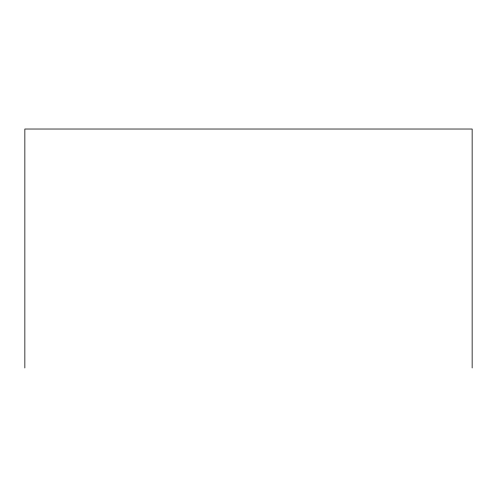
<?xml version="1.0" encoding="UTF-8"?>
<svg xmlns="http://www.w3.org/2000/svg" width="497" height="497" viewBox="0 0 497 497"><rect width="100%" height="100%" fill="white"/><g stroke="black" fill="none" stroke-linecap="round" stroke-linejoin="round"><path stroke-width="0.75" d="M472.15 367.973L472.15 129.027L24.85 129.027L24.85 367.973"/></g></svg>
